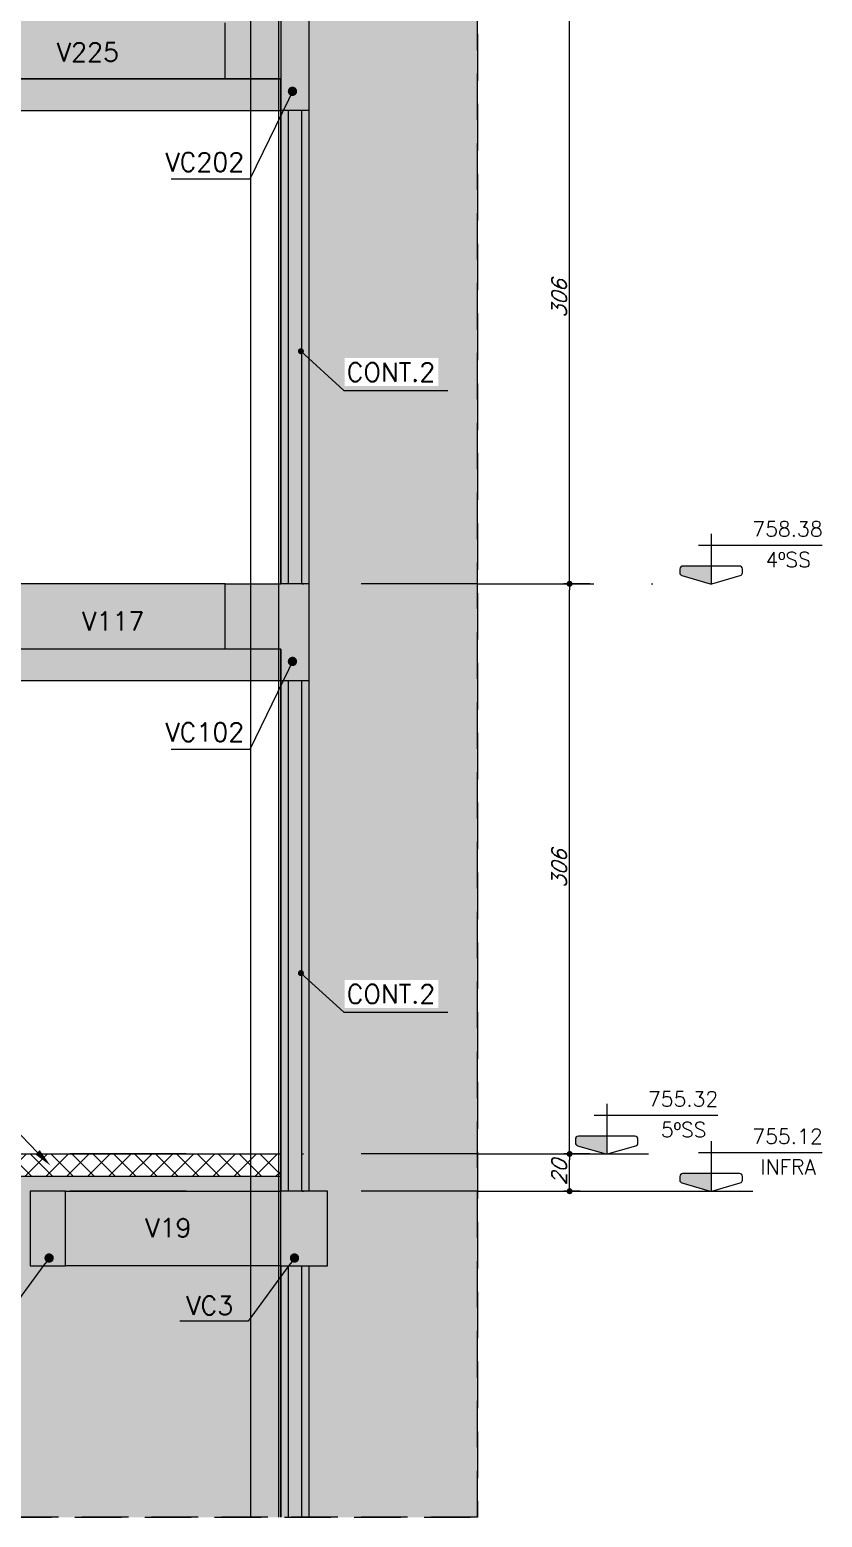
# Model space of a CAD drawing. Header units: millimetres. Extents: x 0 to 7795, y 0 to 4500.
# Drawn here: x 5838 to 6264, y 2799 to 3597 of the extents above; entities that cross this region are included whole.
import ezdxf
from ezdxf import colors
from ezdxf.entities.mleader import LeaderData, LeaderLine
from ezdxf.enums import TextEntityAlignment as Align
from ezdxf.math import Vec2, Vec3

# ---------------------------------------------------------------- set-up
doc = ezdxf.new("R2010")
doc.units = ezdxf.units.MM
doc.header["$LTSCALE"] = 50
doc.linetypes.add('DASHED', pattern=[0.75, 0.5, -0.25])
doc.linetypes.add('DIVIDE2', pattern=[0.625, 0.25, -0.125, 0, -0.125, 0, -0.125])
for name, color, linetype in [('F-AUX', 2, 'Continuous'), ('F-AUX-DET', 2, 'Continuous'), ('F-AUX-RED', 1, 'Continuous'), ('F-CORTE', 4, 'Continuous'), ('F-COTAS', 106, 'Continuous'), ('F-EIXOS-DET', 1, 'Continuous'), ('F-FUNDAÇÃO-VISTA', 253, 'Continuous'), ('F-LEADER', 1, 'Continuous'), ('F-NÍVEL-VISTA', 2, 'Continuous'), ('F-SOLIDO-CORTE', 71, 'Continuous'), ('F-TEXTO', 6, 'Continuous'), ('F-TEXTO-YELLOW', 2, 'Continuous'), ('F-VIGA VISTA', 2, 'Continuous'), ('F-VISTA', 2, 'Continuous'), ('F-VISTA SÓLIDO 1', 254, 'Continuous'), ('F-VISTA SÓLIDO 3', 252, 'Continuous')]:
    doc.layers.add(name, color=color, linetype=linetype)
doc.styles.add('CP-TEXT-INCL', font='simplex.shx', dxfattribs={"oblique": 20})
doc.styles.add('MCP', font='simplex.shx')
doc.styles.get("Standard").update_dxf_attribs({"font": 'txt.shx'})
doc.dimstyles.new('CP-COTAS-50', dxfattribs={"dimscale": 0.64, "dimtxt": 12.5, "dimasz": 5, "dimexe": 5, "dimexo": 5, "dimgap": 2.5, "dimtad": 1, "dimdec": 1, "dimdsep": 46, "dimtxsty": 'CP-TEXT-INCL', "dimblk1": 'DOT', "dimblk2": 'DOT', "dimsah": 1, "dimcen": 9, "dimclrd": 256, "dimclre": 256, "dimclrt": 256, "dimadec": 0, "dimazin": 0, "dimtfac": 1, "dimtdec": 1, "dimtmove": 2, "dimatfit": 3, "dimldrblk": 'DOT', "dimfxl": 5, "dimtolj": 1, "dimarcsym": 0})
pattern_1 = [(50, (-565.0665, 107.151), (9.1092334, -0.796954), [0.9525, -10.4775]), (355, (-565.0665, 107.151), (-1.762171, 9.552842), [0.762, -8.382029]), (100.45144, (-564.307, 107.085), (7.347062, 8.755888), [0.8095, -8.904512]), (46.1842, (-565.067, 109.691), (13.553952, -2.102116), [1.42875, -15.71625]), (96.63556, (-563.937, 109.516), (11.870207, 12.371306), [1.21425, -13.35678]), (351.18415, (-565.067, 109.691), (11.870207, 12.371306), [1.142998, -12.572987]), (21, (-563.7965, 109.056), (7.5807196, -5.11326), [0.9525, -10.4775]), (326, (-563.7965, 109.056), (3.090101, 9.209398), [0.762, -8.382]), (71.45144, (-563.165, 108.63), (10.670821, 4.096138), [0.8095, -8.904497]), (37.5, (-565.0665, 107.1512), (0.1544302, 4.227752), [0, -8.2804, 0, -8.509, 0, -8.41375]), (7.5, (-565.0665, 107.151), (3.340983, 5.0090287), [0, -4.8514, 0, -8.0899, 0, -3.20675]), (327.5, (-567.8986, 107.1512), (6.7795298, -0.2864372), [0, -3.175, 0, -9.906, 0, -13.1445]), (317.5, (-569.1686, 107.151), (7.406459, 1.2713246), [0, -4.1275, 0, -6.5786, 0, -9.3345])]

# ---------------------------------------------------------------- blocks, each defined once
blk = doc.blocks.new('_DOT')
at = {"color": 0, "linetype": 'ByBlock'}
blk.add_line((-0.5, 0), (-1, 0), dxfattribs=at)
at = {"color": 0, "linetype": 'ByBlock', "const_width": 0.5}
blk.add_lwpolyline([(-0.25, 0, 1), (0.25, 0, 1)], format="xyb", close=True, dxfattribs=at)
blk = doc.blocks.new('Nível - Vista')
at = {"layer": 'F-NÍVEL-VISTA'}
blk.add_hatch(color=71, dxfattribs=at).paths.add_polyline_path([(0, 0.238), (-0.38, 0.238, 0.414214), (-0.42, 0.198), (-0.42, 0.148, 0.331206), (-0.391, 0.11), (-0.011, 0.002, 0.072993), (0, 0)])
at = {"layer": 'F-NÍVEL-VISTA', "color": 2}
for p, q in [((0, 0.67), (0, 0)), ((-0.168, 0.521), (1.493, 0.521))]:
    blk.add_line(p, q, dxfattribs=at)
blk.add_lwpolyline([(-0.011, 0.002, 0.146769), (0.011, 0.002), (0.391, 0.11, 0.331206), (0.42, 0.148), (0.42, 0.198, 0.414214), (0.38, 0.238), (-0.38, 0.238, 0.414214), (-0.42, 0.198), (-0.42, 0.148, 0.331206), (-0.391, 0.11), (-0.011, 0.002, 0.146769), (0.011, 0.002)], format="xyb", dxfattribs=at)
at = {"layer": 'F-TEXTO', "color": 3, "style": 'MCP'}
for tag, p in [('NÍVEL', (1.026, 0.636)), ('NÍVEL_DETALHE', (1.02, 0.186))]:
    blk.add_attdef(tag, text='', height=0.2, dxfattribs=at).set_placement(p, align=Align.CENTER)
blk = doc.blocks.new('*D101')
at = {"layer": 'DEFPOINTS', "color": 0, "transparency": 16777216}
for p in [(6127.88, 3605.95), (6154.9, 3605.95), (6142.01, 3299.95)]:
    blk.add_point(p, dxfattribs=at)
at = {"layer": 'F-COTAS', "lineweight": -2, "transparency": 16777216}
for p, q in [((6151.7, 3605.95), (6124.68, 3605.95)), ((6127.88, 3303.15), (6127.88, 3602.75)), ((6138.81, 3299.95), (6124.68, 3299.95))]:
    blk.add_line(p, q, dxfattribs=at)
at = {"layer": 'F-COTAS', "lineweight": -2, "transparency": 16777216, "xscale": 3.2, "yscale": 3.2, "zscale": 3.2}
for p, rotation in [((6127.88, 3605.95), 90), ((6127.88, 3299.95), 270)]:
    blk.add_blockref('_DOT', p, dxfattribs=dict(at, rotation=rotation))
at = {"layer": 'F-COTAS', "transparency": 16777216, "insert": (6122.28, 3452.95), "char_height": 8, "attachment_point": 5, "rotation": 90, "style": 'CP-TEXT-INCL'}
blk.add_mtext('\\A1;306', dxfattribs=at)
blk = doc.blocks.new('*D128')
at = {"layer": 'DEFPOINTS', "color": 0, "transparency": 16777216}
for p in [(6127.88, 3299.95), (6142.01, 3299.95), (6142.01, 2993.95)]:
    blk.add_point(p, dxfattribs=at)
at = {"layer": 'F-COTAS', "lineweight": -2, "transparency": 16777216}
for p, q in [((6138.81, 3299.95), (6124.68, 3299.95)), ((6127.88, 2997.15), (6127.88, 3296.75)), ((6138.81, 2993.95), (6124.68, 2993.95))]:
    blk.add_line(p, q, dxfattribs=at)
at = {"layer": 'F-COTAS', "lineweight": -2, "transparency": 16777216, "xscale": 3.2, "yscale": 3.2, "zscale": 3.2}
for p, rotation in [((6127.88, 3299.95), 90), ((6127.88, 2993.95), 270)]:
    blk.add_blockref('_DOT', p, dxfattribs=dict(at, rotation=rotation))
at = {"layer": 'F-COTAS', "transparency": 16777216, "insert": (6122.28, 3146.95), "char_height": 8, "attachment_point": 5, "rotation": 90, "style": 'CP-TEXT-INCL'}
blk.add_mtext('\\A1;306', dxfattribs=at)
blk = doc.blocks.new('*D129')
at = {"layer": 'DEFPOINTS', "color": 0, "transparency": 16777216}
for p in [(6127.88, 2993.95), (6136.8, 2993.95), (6136.8, 2973.95)]:
    blk.add_point(p, dxfattribs=at)
at = {"layer": 'F-COTAS', "lineweight": -2, "transparency": 16777216}
for p, q in [((6133.6, 2993.95), (6124.68, 2993.95)), ((6127.88, 2977.15), (6127.88, 2990.75)), ((6133.6, 2973.95), (6124.68, 2973.95))]:
    blk.add_line(p, q, dxfattribs=at)
at = {"layer": 'F-COTAS', "lineweight": -2, "transparency": 16777216, "xscale": 3.2, "yscale": 3.2, "zscale": 3.2}
for p, rotation in [((6127.88, 2993.95), 90), ((6127.88, 2973.95), 270)]:
    blk.add_blockref('_DOT', p, dxfattribs=dict(at, rotation=rotation))
at = {"layer": 'F-COTAS', "transparency": 16777216, "insert": (6122.28, 2983.95), "char_height": 8, "attachment_point": 5, "rotation": 90, "style": 'CP-TEXT-INCL'}
blk.add_mtext('\\A1;20', dxfattribs=at)

msp = doc.modelspace()

# ---------------------------------------------------------------- hatches: boundary and pattern name
at = {"layer": 'F-AUX'}
h = msp.add_hatch(dxfattribs=at)
h.set_pattern_fill('AR-CONC', color=1, scale=0.05)
h.set_pattern_definition(pattern_1)
h.paths.add_polyline_path([(5983.81, 3553.95), (5976.81, 3553.95), (5976.81, 3299.95), (5983.81, 3299.95)])
h = msp.add_hatch(dxfattribs=at)
h.set_pattern_fill('AR-CONC', color=1, scale=0.05)
h.set_pattern_definition(pattern_1)
h.paths.add_polyline_path([(5983.81, 2933.95), (5976.81, 2933.95), (5976.81, 2798.95), (5983.81, 2798.95)])
h.paths.add_polyline_path([(5983.81, 3247.95), (5976.81, 3247.95), (5976.81, 2973.95), (5983.81, 2973.95)])
at = {"layer": 'F-AUX-DET'}
h = msp.add_hatch(dxfattribs=at)
h.set_pattern_fill('EARTH', color=252, scale=5, angle=45)
h.set_pattern_definition([(45, (0, -3807.676), (0, 44.90128), [31.75, -31.75]), (45, (-8.42, -3799.257), (0, 44.90128), [31.75, -31.75]), (45, (-16.838, -3790.838), (0, 44.90128), [31.75, -31.75]), (135, (-16.838, -3785.225), (-44.90128, 0), [31.75, -31.75]), (135, (-8.42, -3776.806), (-44.90128, 0), [31.75, -31.75]), (135, (0, -3768.387), (-44.90128, 0), [31.75, -31.75])])
h.paths.add_polyline_path([(3697.31, 3905.95), (3667.31, 3905.95), (3667.31, 3965.95), (3667.31, 4084.01), (3569.55, 4084.01), (3511.28, 3599.43), (3564.37, 3577.81), (3463.9, 3588.29), (3516.99, 3566.67), (3424.68, 2798.95), (3697.31, 2798.95)])
h.paths.add_polyline_path([(6078.39, 3950.95), (5997.81, 3950.95), (5997.81, 3905.95), (5987.81, 3905.95), (5987.81, 2973.95), (5997.81, 2973.95), (5997.81, 2933.95), (5987.81, 2933.95), (5987.81, 2798.95), (6078.39, 2798.95)])
h.paths.add_polyline_path([(3632.99, 3083.3), (3683.23, 3083.3), (3683.23, 3098.3), (3632.99, 3098.3)], flags=16)
h.paths.add_polyline_path([(3632.99, 3364.14), (3683.23, 3364.14), (3683.23, 3379.14), (3632.99, 3379.14)], flags=16)
h.paths.add_polyline_path([(3632.99, 3716.62), (3683.23, 3716.62), (3683.23, 3731.62), (3632.99, 3731.62)], flags=16)
h.paths.add_polyline_path([(6007.06, 3072.31), (6057.3, 3072.31), (6057.3, 3087.31), (6007.06, 3087.31)], flags=16)
h.paths.add_polyline_path([(6007.06, 3406.09), (6057.3, 3406.09), (6057.3, 3421.09), (6007.06, 3421.09)], flags=16)
h.paths.add_polyline_path([(6007.06, 3829.37), (6057.3, 3829.37), (6057.3, 3844.37), (6007.06, 3844.37)], flags=16)
h.paths.add_polyline_path([(4872.81, 2933.95), (4872.81, 2973.95), (5033.11, 2973.95), (5033.11, 2933.95)], flags=16)
h.paths.add_polyline_path([(5110.81, 2973.95), (5133.11, 2973.95), (5133.11, 2933.95), (5110.81, 2933.95), (5110.81, 2918.95), (5115.81, 2918.95), (5162.6, 2893.95), (5176.14, 2893.95), (5181.31, 2883.95), (5181.31, 2848.95), (4981.31, 2848.95), (4981.31, 2883.95), (4986.49, 2893.95), (5000.03, 2893.95), (5046.81, 2918.95), (5051.81, 2918.95), (5051.81, 2933.95), (5047.81, 2933.95), (5047.81, 2973.95), (5051.81, 2973.95), (5051.81, 2981.95), (3712.31, 2981.95), (3712.31, 2798.95), (5972.81, 2798.95), (5972.81, 2933.95), (5857.23, 2933.95), (5838.23, 2933.95), (5838.23, 2973.95), (5857.23, 2973.95), (5972.81, 2973.95), (5972.81, 2981.95), (5597.81, 2981.95), (5597.81, 2918.95), (5602.81, 2918.95), (5688.31, 2883.95), (5688.31, 2848.95), (5488.31, 2848.95), (5488.31, 2883.95), (5573.81, 2918.95), (5578.81, 2918.95), (5578.81, 2981.95), (5314.31, 2981.95), (5314.31, 2918.95), (5319.31, 2918.95), (5404.81, 2883.95), (5404.81, 2848.95), (5204.81, 2848.95), (5204.81, 2883.95), (5290.31, 2918.95), (5295.31, 2918.95), (5295.31, 2981.95), (5110.81, 2981.95)])
at = {"layer": 'F-AUX-RED'}
h = msp.add_hatch(dxfattribs=at)
h.set_pattern_fill('ANSI37', color=256, scale=2.5)
h.set_pattern_definition([(45, (0, -3807.676), (-5.61266, 5.61266), []), (135, (0, -3807.676), (-5.61266, -5.61266), [])])
h.paths.add_polyline_path([(5051.81, 2993.95), (3712.31, 2993.95), (3712.31, 2981.95), (5051.81, 2981.95)])
h.paths.add_polyline_path([(5295.31, 2993.95), (5110.81, 2993.95), (5110.81, 2981.95), (5295.31, 2981.95)])
h.paths.add_polyline_path([(5578.81, 2993.95), (5314.31, 2993.95), (5314.31, 2981.95), (5578.81, 2981.95)])
h.paths.add_polyline_path([(5972.81, 2993.95), (5597.81, 2993.95), (5597.81, 2981.95), (5972.81, 2981.95)])
at = {"layer": 'F-SOLIDO-CORTE'}
h = msp.add_hatch(color=256, dxfattribs=at)
h.dxf.hatch_style = 1
h.paths.add_polyline_path([(5972.81, 3605.95), (5947.35, 3605.95), (5942.81, 3605.95), (5942.81, 3601.05), (5942.81, 3570.95), (5947.35, 3570.95), (5972.81, 3570.95)])
h = msp.add_hatch(color=256, dxfattribs=at)
h.dxf.hatch_style = 1
h.paths.add_polyline_path([(5987.81, 3605.95), (5972.81, 3605.95), (5972.81, 3553.95), (5976.81, 3553.95), (5987.81, 3553.95)])
h = msp.add_hatch(color=256, dxfattribs=at)
h.dxf.hatch_style = 1
h.paths.add_polyline_path([(5976.81, 3553.95), (5972.81, 3553.95), (5972.81, 3299.95), (5976.81, 3299.95)])
h = msp.add_hatch(color=256, dxfattribs=at)
h.dxf.hatch_style = 1
h.paths.add_polyline_path([(5987.81, 3553.95), (5983.81, 3553.95), (5983.81, 3299.95), (5987.81, 3299.95)])
h = msp.add_hatch(color=256, dxfattribs=at)
h.dxf.hatch_style = 1
h.paths.add_polyline_path([(5972.81, 3299.95), (5947.35, 3299.95), (5942.81, 3299.95), (5942.81, 3295.05), (5942.81, 3264.95), (5947.35, 3264.95), (5972.81, 3264.95)])
h = msp.add_hatch(color=256, dxfattribs=at)
h.dxf.hatch_style = 1
h.paths.add_polyline_path([(5987.81, 3299.95), (5972.81, 3299.95), (5972.81, 3247.95), (5987.81, 3247.95)])
h = msp.add_hatch(color=256, dxfattribs=at)
h.dxf.hatch_style = 1
h.paths.add_polyline_path([(5976.81, 2933.95), (5972.81, 2933.95), (5972.81, 2798.95), (5976.81, 2798.95)])
h.paths.add_polyline_path([(5976.81, 3247.95), (5972.81, 3247.95), (5972.81, 2973.95), (5976.81, 2973.95)])
h = msp.add_hatch(color=256, dxfattribs=at)
h.dxf.hatch_style = 1
h.paths.add_polyline_path([(5987.81, 2933.95), (5983.81, 2933.95), (5983.81, 2798.95), (5987.81, 2798.95)])
h.paths.add_polyline_path([(5987.81, 3247.95), (5983.81, 3247.95), (5983.81, 2973.95), (5987.81, 2973.95)])
h = msp.add_hatch(color=256, dxfattribs=at)
h.dxf.hatch_style = 1
h.paths.add_polyline_path([(5857.23, 2973.95), (5838.23, 2973.95), (5838.23, 2933.95), (5857.23, 2933.95)])
h = msp.add_hatch(color=256, dxfattribs=at)
h.dxf.hatch_style = 1
h.paths.add_polyline_path([(5972.81, 2933.95), (5997.81, 2933.95), (5997.81, 2973.95), (5972.81, 2973.95)])
at = {"layer": 'F-VISTA SÓLIDO 1'}
h = msp.add_hatch(color=256, dxfattribs=at)
h.dxf.hatch_style = 1
h.paths.add_polyline_path([(5597.96, 3553.95), (5972.81, 3553.95), (5972.81, 3570.95), (5597.96, 3570.95)])
h = msp.add_hatch(color=256, dxfattribs=at)
h.dxf.hatch_style = 1
h.paths.add_polyline_path([(5972.81, 3264.95), (5947.35, 3264.95), (5942.81, 3264.95), (5942.81, 3264.95), (5597.81, 3264.95), (5597.81, 3247.95), (5972.81, 3247.95)])
at = {"layer": 'F-VISTA SÓLIDO 3'}
h = msp.add_hatch(color=256, dxfattribs=at)
h.dxf.hatch_style = 1
h.paths.add_polyline_path([(5942.81, 3601.05), (5942.81, 3605.95), (5824.81, 3605.95), (5824.81, 3592.18), (5824.81, 3589.95), (5818.84, 3589.95), (5815.94, 3589.95), (5643.08, 3589.95), (5624.1, 3589.95), (5615.51, 3589.95), (5597.81, 3589.95), (5597.81, 3570.95), (5727.81, 3570.95), (5734.68, 3570.95), (5787.81, 3570.95), (5808.97, 3570.95), (5942.81, 3570.95)])
h = msp.add_hatch(color=256, dxfattribs=at)
h.dxf.hatch_style = 1
h.paths.add_polyline_path([(5942.81, 3295.05), (5942.81, 3299.95), (5824.81, 3299.95), (5824.81, 3286.18), (5824.81, 3283.95), (5815.94, 3283.95), (5643.08, 3283.95), (5624.1, 3283.95), (5615.51, 3283.95), (5597.81, 3283.95), (5597.81, 3264.95), (5942.81, 3264.95)])
h = msp.add_hatch(color=256, dxfattribs=at)
h.dxf.hatch_style = 1
h.paths.add_polyline_path([(5972.81, 2933.95), (5972.81, 2973.95), (5857.23, 2973.95), (5857.23, 2933.95)])

# ---------------------------------------------------------------- linework, layer by layer
at = {"color": 1, "linetype": 'DASHED'}
msp.add_line((3424.68, 2798.95), (6078.39, 2798.95), dxfattribs=at)
msp.add_lwpolyline([(3609.94, 4420), (6078.39, 4420), (6078.39, 2798.95), (3424.68, 2798.95), (3516.99, 3566.67), (3463.9, 3588.29), (3564.37, 3577.81), (3511.28, 3599.43)], close=True, dxfattribs=at)
msp.add_lwpolyline([(6078.39, 2798.95), (6078.39, 4420), (3609.94, 4420)], dxfattribs=at)
at = {"layer": 'F-AUX-RED'}
for p, q in [((5597.81, 2993.95), (5972.81, 2993.95)), ((5597.81, 2981.95), (5972.81, 2981.95))]:
    msp.add_line(p, q, dxfattribs=at)
at = {"layer": 'F-CORTE'}
for p, q in [((5972.81, 3935.95), (5972.81, 3299.95)), ((5987.81, 3905.95), (5987.81, 2973.95)), ((5987.81, 3553.95), (5972.81, 3553.95)), ((5976.81, 3553.95), (5976.81, 3299.95)), ((5983.81, 3553.95), (5983.81, 3299.95)), ((5987.81, 3299.95), (5972.81, 3299.95)), ((5972.81, 3264.95), (5972.81, 2973.95)), ((5987.81, 3247.95), (5972.81, 3247.95)), ((5976.81, 3247.95), (5976.81, 2973.95)), ((5983.81, 3247.95), (5983.81, 2973.95)), ((5972.81, 2933.95), (5972.81, 2798.95)), ((5976.81, 2933.95), (5976.81, 2798.95)), ((5983.81, 2933.95), (5983.81, 2798.95)), ((5987.81, 2933.95), (5987.81, 2798.95))]:
    msp.add_line(p, q, dxfattribs=at)
for points in [[(5972.81, 2973.95), (5972.81, 3253.68), (5972.81, 3264.95), (5947.35, 3264.95), (5942.81, 3264.95), (5942.81, 3295.05), (5942.81, 3299.95), (5947.35, 3299.95), (5972.81, 3299.95), (5972.81, 3559.68), (5972.81, 3570.95), (5947.35, 3570.95), (5942.81, 3570.95), (5942.81, 3601.05)], [(5838.23, 2973.95), (5838.23, 2933.95), (5857.23, 2933.95), (5857.23, 2973.95), (5838.23, 2973.95)], [(5972.81, 2933.95), (5997.81, 2933.95), (5997.81, 2973.95), (5972.81, 2973.95)], [(5972.81, 2933.95), (5972.81, 2973.95)], [(5972.81, 2798.95), (5972.81, 2933.95)]]:
    msp.add_lwpolyline(points, dxfattribs=at)
at = {"layer": 'F-EIXOS-DET', "color": 1, "linetype": 'DIVIDE2', "ltscale": 5}
for p, q in [((6078.39, 3299.95), (3484.92, 3299.95)), ((6078.39, 2993.95), (3448.12, 2993.95)), ((6078.39, 2973.95), (3445.72, 2973.95))]:
    msp.add_line(p, q, dxfattribs=at)
at = {"layer": 'F-EIXOS-DET', "linetype": 'DIVIDE2', "ltscale": 5}
msp.add_lwpolyline([(6078.39, 3299.95), (6226.35, 3299.95)], dxfattribs=at)
at = {"layer": 'F-EIXOS-DET', "color": 1, "ltscale": 5}
for points in [[(6078.39, 2993.95), (6170.28, 2993.95)], [(6078.39, 2973.95), (6226.35, 2973.95)]]:
    msp.add_lwpolyline(points, dxfattribs=at)
at = {"layer": 'F-FUNDAÇÃO-VISTA'}
msp.add_lwpolyline([(5956.76, 2798.95), (5956.76, 4076.95), (5971.46, 4076.95), (5971.46, 2798.95)], dxfattribs=at)
at = {"layer": 'F-VIGA VISTA'}
for p, q in [((5597.96, 3570.95), (5972.81, 3570.95)), ((5597.96, 3553.95), (5972.81, 3553.95))]:
    msp.add_line(p, q, dxfattribs=at)
at = {"layer": 'F-VISTA', "linetype": 'Continuous'}
for p, q in [((5942.81, 3570.95), (5808.97, 3570.95)), ((5942.81, 3299.95), (5824.81, 3299.95)), ((5942.81, 3264.95), (5597.81, 3264.95))]:
    msp.add_line(p, q, dxfattribs=at)
at = {"layer": 'F-VISTA'}
for points in [[(5972.81, 3247.95), (5597.81, 3247.95)], [(5857.23, 2973.95), (5972.81, 2973.95)], [(5972.81, 2933.95), (5857.23, 2933.95)]]:
    msp.add_lwpolyline(points, dxfattribs=at)

# ---------------------------------------------------------------- block references
at = {"layer": 'F-NÍVEL-VISTA', "linetype": 'Continuous', "xscale": 40, "yscale": 40, "zscale": 40}
for p, values in [((6203.85, 3299.95), {'NÍVEL': '758.38'}), ((6147.78, 2993.96), {'NÍVEL': '755.32'}), ((6203.85, 2973.96), {'NÍVEL': '755.12'})]:
    msp.add_blockref('Nível - Vista', p, dxfattribs=at).add_auto_attribs(values)

# ---------------------------------------------------------------- texts
at = {"layer": 'F-TEXTO', "color": 3, "style": 'MCP'}
for s, p in [('4ºSS', (6245.25, 3308.96)), ('5ºSS', (6189.17, 3002.96)), ('INFRA', (6245.25, 2982.96))]:
    msp.add_text(s, height=8, dxfattribs=at).set_placement(p, align=Align.CENTER)
at = {"layer": 'F-TEXTO-YELLOW', "style": 'MCP'}
for s, p in [('V225', (5852.43, 3580.34)), ('VC202', (5910.71, 3521.34)), ('CONT.2', (6008.14, 3408.59)), ('V117', (5866.01, 3274.95)), ('VC102', (5910.71, 3215.34)), ('CONT.2', (6008.14, 3074.81)), ('V19', (5899.94, 2949.26)), ('VC3', (5921.94, 2907.58))]:
    msp.add_text(s, height=10, dxfattribs=at).set_placement(p)

# ---------------------------------------------------------------- dimensions: what is measured, and where the dimension line sits
at = {"layer": 'F-COTAS'}
for base, p1, p2, picture, middle in [((6127.88, 3605.95), (6142.01, 3299.95), (6154.9, 3605.95), '*D101', (6122.28, 3452.95)), ((6127.88, 3299.95), (6142.01, 2993.95), (6142.01, 3299.95), '*D128', (6122.28, 3146.95)), ((6127.88, 2993.95), (6136.8, 2973.95), (6136.8, 2993.95), '*D129', (6122.28, 2983.95))]:
    dim = msp.add_linear_dim(base=base, p1=p1, p2=p2, angle=90, dimstyle='CP-COTAS-50', dxfattribs=at)
    dim.commit()
    dim.dimension.update_dxf_attribs({"geometry": picture, "text_midpoint": middle})

# ---------------------------------------------------------------- leaders
at = {"layer": 'F-AUX-RED'}
ml = msp.add_multileader_mtext('Standard', dxfattribs=at)
ml.set_content('', color=256)
ml.set_leader_properties()
ml.set_arrow_properties(name='DOT')
ml.build(insert=Vec2(0, 0))
ml.multileader.update_dxf_attribs({"text_right_attachment_type": 6, "text_top_attachment_type": 0, "text_bottom_attachment_type": 0, "dogleg_length": 0.36, "arrow_head_size": 5})
ctx = ml.context
ctx.base_point, ctx.char_height, ctx.arrow_head_size, ctx.landing_gap_size, ctx.plane_origin = Vec3(5913.74, 3517.18), 0.18, 5, 0.09, Vec3(5971.03, 3548.18)
ctx.right_attachment, ctx.text_align_type = 6, 2
notes = []
notes.append((ctx, [(0, (1, 1, 0), (5956.18, 3517.09), (-1, 0), 42.26, [(0, [(5979.03, 3564.3)], 256, [])])]))
ctx.mtext.insert, ctx.mtext.alignment, ctx.mtext.flow_direction = Vec3(5913.83, 3517.27), 3, 5
ml = msp.add_multileader_mtext('Standard', dxfattribs=at)
ml.set_content('', color=256)
ml.set_leader_properties()
ml.set_arrow_properties(name='DOT')
ml.build(insert=Vec2(0, 0))
ml.multileader.update_dxf_attribs({"text_right_attachment_type": 6, "text_top_attachment_type": 0, "text_bottom_attachment_type": 0, "dogleg_length": 0.36, "arrow_head_size": 5})
ctx = ml.context
ctx.base_point, ctx.char_height, ctx.arrow_head_size, ctx.landing_gap_size, ctx.plane_origin = Vec3(5913.74, 3211.18), 0.18, 5, 0.09, Vec3(5971.03, 3242.18)
ctx.right_attachment, ctx.text_align_type = 6, 2
notes.append((ctx, [(0, (1, 1, 0), (5956.18, 3211.09), (-1, 0), 42.26, [(0, [(5979.03, 3258.3)], 256, [])])]))
ctx.mtext.insert, ctx.mtext.alignment, ctx.mtext.flow_direction = Vec3(5913.83, 3211.27), 3, 5
ml = msp.add_multileader_mtext('Standard', dxfattribs=at)
ml.set_content('', color=256)
ml.set_leader_properties()
ml.build(insert=Vec2(0, 0))
ml.multileader.update_dxf_attribs({"text_right_attachment_type": 6, "text_top_attachment_type": 0, "text_bottom_attachment_type": 0, "dogleg_length": 0.36, "arrow_head_size": 10})
ctx = ml.context
ctx.base_point, ctx.char_height, ctx.arrow_head_size, ctx.landing_gap_size, ctx.plane_origin = Vec3(5708.02, 3017.15), 0.18, 10, 0.09, Vec3(5823.03, 3012.56)
ctx.right_attachment, ctx.text_align_type = 6, 2
notes.append((ctx, [(0, (1, 1, 0), (5820.48, 3017.06), (-1, 0), 112.27, [(0, [(5849.13, 2987.65)], 256, [])])]))
ctx.mtext.insert, ctx.mtext.alignment, ctx.mtext.flow_direction = Vec3(5708.11, 3017.24), 3, 5
ml = msp.add_multileader_mtext('Standard', dxfattribs=at)
ml.set_content('', color=256)
ml.set_leader_properties()
ml.set_arrow_properties(name='DOT')
ml.build(insert=Vec2(0, 0))
ml.multileader.update_dxf_attribs({"text_right_attachment_type": 6, "text_top_attachment_type": 0, "text_bottom_attachment_type": 0, "dogleg_length": 0.36, "arrow_head_size": 5})
ctx = ml.context
ctx.base_point, ctx.char_height, ctx.arrow_head_size, ctx.landing_gap_size, ctx.plane_origin = Vec3(5786.76, 2904.36), 0.18, 5, 0.09, Vec3(5848.34, 2938.08)
ctx.right_attachment, ctx.text_align_type = 6, 2
notes.append((ctx, [(0, (1, 1, 0), (5823.51, 2904.27), (-1, 0), 36.57, [(0, [(5848.34, 2938.08)], 256, [])])]))
ctx.mtext.insert, ctx.mtext.alignment, ctx.mtext.flow_direction = Vec3(5786.85, 2904.45), 3, 5
ml = msp.add_multileader_mtext('Standard', dxfattribs=at)
ml.set_content('', color=256)
ml.set_leader_properties()
ml.set_arrow_properties(name='DOT')
ml.build(insert=Vec2(0, 0))
ml.multileader.update_dxf_attribs({"text_right_attachment_type": 6, "text_top_attachment_type": 0, "text_bottom_attachment_type": 0, "dogleg_length": 0.36, "arrow_head_size": 5})
ctx = ml.context
ctx.base_point, ctx.char_height, ctx.arrow_head_size, ctx.landing_gap_size, ctx.plane_origin = Vec3(5918.54, 2904.36), 0.18, 5, 0.09, Vec3(5980.12, 2938.08)
ctx.right_attachment, ctx.text_align_type = 6, 2
notes.append((ctx, [(0, (1, 1, 0), (5955.29, 2904.27), (-1, 0), 36.57, [(0, [(5980.12, 2938.08)], 256, [])])]))
ctx.mtext.insert, ctx.mtext.alignment, ctx.mtext.flow_direction = Vec3(5918.63, 2904.45), 3, 5
at = {"layer": 'F-LEADER'}
for points in [[(5983.56, 3424.8), (6006.69, 3403.8), (6062.41, 3403.8)], [(5983.56, 3091.02), (6006.69, 3070.02), (6062.41, 3070.02)]]:
    msp.add_leader(points, dimstyle='CP-COTAS-50', dxfattribs=at)
for ctx, leaders in notes:
    for number, flags, end, landing, length, lines in leaders:
        leader = LeaderData()
        leader.index, (leader.has_last_leader_line, leader.has_dogleg_vector, leader.attachment_direction) = number, flags
        leader.last_leader_point, leader.dogleg_vector, leader.dogleg_length = Vec3(end), Vec3(landing), length
        for number, points, colour, breaks in lines:
            line = LeaderLine()
            line.index, line.vertices, line.color, line.breaks = number, Vec3.list(points), colors.encode_raw_color(colour), breaks
            leader.lines.append(line)
        ctx.leaders.append(leader)

doc.saveas('drawing.dxf')
